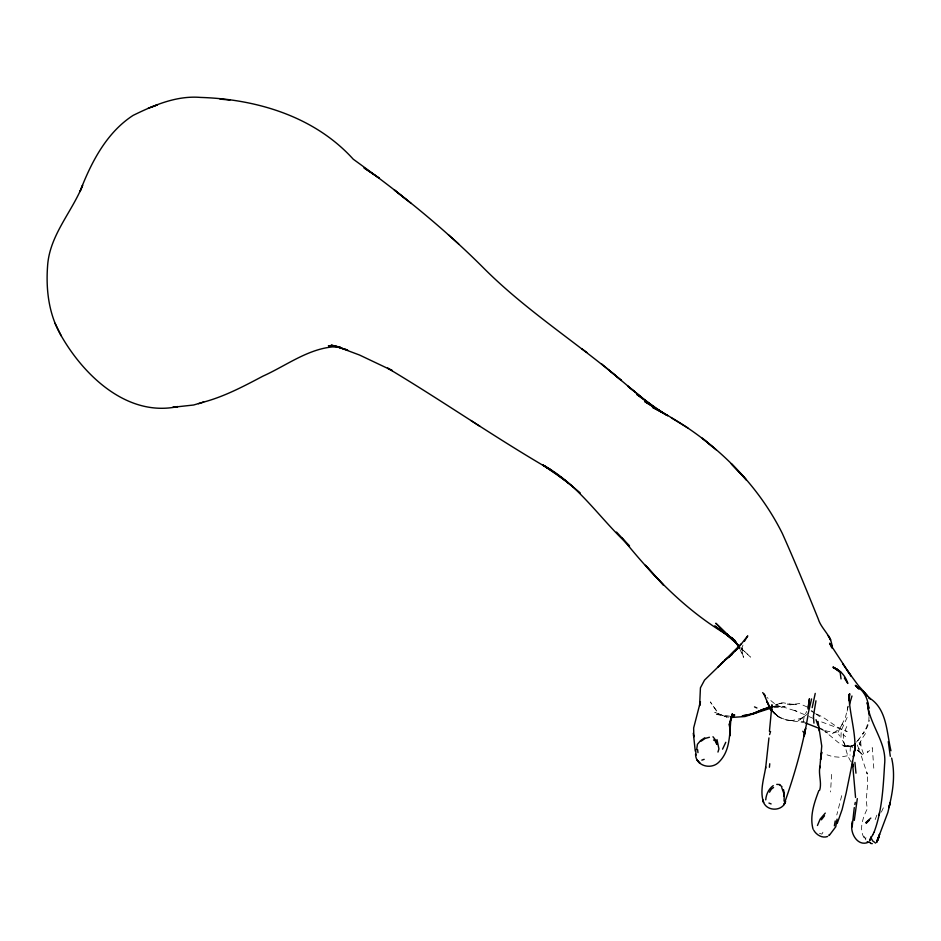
<?xml version="1.0" encoding="UTF-8"?>
<svg xmlns="http://www.w3.org/2000/svg" width="941" height="941" viewBox="0 0 941 941"><rect width="100%" height="100%" fill="white"/><g stroke="black" fill="none" stroke-linecap="round" stroke-linejoin="round"><path stroke-width="0.71" stroke-dasharray="4.71 3.53" d="M869.013 716.548L868.837 720.841L866.132 728.193L862.838 733.992L867.473 726.852L869.272 720.535M867.426 751.2L867.284 752.718L872.354 747.672L873.777 768.185M831.585 774.408L830.55 791.957M803.391 721.582L804.214 716.336L806.708 711.431M837.984 732.263L845.43 717.583L848.123 705.997M847.171 711.114L848.076 706.326M841.701 795.663L836.796 814.93M865.497 733.533C861.85 738.803 857.592 744.872 859.239 751.624L862.697 754.929L859.956 751.906L867.32 774.043L866.884 772.655C869.425 784.5 864.614 796.756 867.39 808.613C862.65 818.011 858.086 830.844 865.638 840.054M742.955 645.114L741.743 649.137L742.12 647.62L742.226 653.713L741.767 651.631L743.602 657.394L740.049 649.549M875.177 819.576L877.259 814.118M847.159 717.43L841.266 730.381L840.913 737.662L846.347 746.86M850.911 761.669L847.817 756.011L843.83 742.261L843.195 734.556L846.806 726.487M881.364 812.107L884.093 806.225M822.94 832.22L821.928 834.114L819.305 833.303M862.838 733.992L864.003 732.039L856.192 743.037M842.689 723.994L838.784 729.416L834.22 732.416L826.845 731.133L819.646 727.969M859.509 738.45L854.193 744.86L850.335 746.566L844.348 746.142L838.302 742.543L822.575 729.393L827.374 732.957L822.458 730.075M804.214 716.336L797.862 721.124L808.154 713.549M846.335 746.189L850.335 746.566L853.005 745.354M807.296 707.044L799.344 703.562L789.77 704.797L796.262 704.362L787.499 704.091L794.427 704.738L783.265 702.809L775.643 704.891M780.348 703.292L770.797 706.491M854.193 744.86L849.429 746.495L844.348 746.142M802.767 717.924L792.016 720.63L786.029 720.006M832.279 733.392L837.419 731.757L839.572 736.015M864.085 836.396L865.132 838.196L866.12 837.902M772.243 706.738L776.807 705.738L771.173 706.985M847.229 755.823L839.49 757.223L832.761 756.646L827.045 754.847M773.69 707.585L783.688 707.173L797.286 711.431L794.686 710.537L807.766 716.007M774.231 706.468L785.112 706.703L777.113 706.221L782.265 707.456L775.902 704.762L766.915 697.375M729.84 716.183L714.913 713.96L729.604 717.371M845.3 746.213L849.994 746.448L843.136 745.719L848.523 746.683L853.134 746.389L846.924 745.554L852.875 747.377M801.532 721.406L804.39 721.735M792.016 720.63L786.358 719.947L780.36 717.618L774.878 714.007L773.549 711.737M805.672 723.053C794.545 720.23 780.712 721.959 772.643 711.878M816.741 714.113C827.598 718.583 835.702 728.205 847.182 731.463L818.694 720.841M809.037 716.572L814.118 718.806M818.458 728.075L822.375 729.863M811.118 710.961L815.118 713.443M815.918 713.925L821.258 717.795M811.624 710.608L813.777 712.384M857.31 750.142L859.239 751.624L856.157 748.636M843.195 734.556L845.594 736.732M740.708 647.502L742.767 649.408L740.708 647.443M773.408 711.808L777.56 715.654L773.184 711.619M741.226 648.384L750.542 657.124L741.237 648.231M741.002 648.572L742.967 650.678L741.12 648.514M857.239 744.978L861.203 754.047M850.335 746.566L850.017 755.141M859.109 742.425L860.627 745.343M865.132 838.196L865.838 839.901M863.556 753.929L861.191 747.507L860.615 741.014M782.136 702.951L779.536 703.562L783.265 702.809L782.136 702.951M726.923 717.101L714.901 712.408L726.923 717.101M780.16 717.724L774.878 714.007L780.16 717.724M716.724 711.09L710.302 701.927L716.724 711.09"/><path stroke-width="1.41" d="M852.193 821.575L852.134 826.974L854.275 807.566M783.782 796.145L783.853 793.486L781.748 787.641M852.158 823.269C849.617 832.409 857.216 846.712 867.943 842.43M869.072 715.125L867.331 702.468C868.978 724.217 887.116 742.273 884.587 764.421C883.211 787.17 882.117 810.613 874.095 832.173M819.999 766.245C818.152 774.243 822.022 782.359 819.682 790.169M837.055 819.14L835.773 826.751L829.633 834.949M849.217 699.151L849.652 693.635L848.9 700.633M765.609 768.409L768.95 737.909M819.787 768.115L821.752 746.095L818.011 721.429M769.409 767.268L769.762 763.739M765.739 799.885C766.103 794.392 768.703 788.864 773.243 785.617M769.444 731.322L771.949 704.75L772.091 707.491M804.402 734.145L805.59 728.369C800.403 754.188 792.781 779.948 783.912 804.684L785.606 801.473C782.83 811.271 767.538 811.777 763.622 802.544C759.54 790.981 763.951 778.666 765.727 767.044M784.041 801.109L784.335 793.534L783.5 789.652M808.096 714.866L805.178 731.192M854.287 820.376L857.31 798.603M808.319 707.338L809.436 698.763L807.943 708.973M696.693 749.459L697.422 744.319L700.539 740.638L704.691 737.873M815.953 700.822L813.424 716.136L813.941 723.135M879.129 815.035L879.564 812.589M812.177 707.656L815.235 693.411M804.861 732.663L804.214 736.144L805.167 731.004M854.84 804.52L855.298 802.402M811.589 698.928L808.154 713.549M849.5 704.327L851.97 695.999M717.959 752.059L718.924 748.907L716.995 739.602M769.597 734.615L770.55 731.522M817.447 825.492L820.176 819.082L825.269 813.106M818.846 790.581C814.283 802.732 809.46 816.188 813.071 829.197M837.219 823.434L842.124 809.507L846.159 792.981L854.24 753.27L854.71 749.754L853.322 756.799L855.24 747.248L854.957 744.131L854.804 749.883L854.957 744.131L855.051 747.025C855.016 729.322 849.358 712.208 848.911 694.529L849.017 699.975M876.894 841.725L877.659 839.737L876.647 842.289L887.857 812.483L890.174 802.732L888.892 807.554C892.985 791.428 895.432 774.561 891.645 758.105M869.707 840.878L871.342 836.702L869.59 840.313M834.373 825.833L835.232 820.952M828.833 835.479L829.244 834.549M722.57 749.154L725.782 742.296M872.86 834.608L873.989 832.303M821.399 819.799L824.516 815.8M744.413 641.292L747.754 635.881L739.014 646.832M769.538 792.181L771.326 789.181L773.573 787.476M870.978 837.831L872.766 834.89M867.684 821.105L866.214 823.175L869.261 820.258M741.437 643.656L720.806 664.311M865.873 822.575L870.825 818.082M728.569 657.265L737.932 648.349L734.356 651.466M728.534 657.336L733.486 652.254M717.783 667.287L723.641 661.558L704.538 680.108L700.433 687.8L699.61 705.691L700.433 701.704L693.658 727.958L693.835 736.921L693.258 733.286M701.021 741.237L705.103 738.438L709.42 737.262M759.575 710.961L753.612 713.596L764.127 708.985L753.612 713.596L742.284 715.83L748.189 715.089L754.341 712.96M758.223 711.596L770.056 707.244M601.417 363.744L621.448 380.505C576.28 342.253 525.866 310.365 483.897 268.314C443.799 228.051 399.255 192.446 353.263 159.217C314.588 116.461 256.728 99.181 200.609 97.429C176.708 95.417 154.136 105.11 133.151 115.367C106.392 132.657 91.124 162.628 79.961 191.599L82.632 185.365C71.516 212.748 49.238 235.803 47.544 266.597C45.827 290.381 49.003 315.082 61.283 335.902C84.325 376.129 127.694 417.251 177.814 406.583L172.873 407.288L193.634 405.006L203.644 402.066L198.492 403.689M755.47 712.443L768.491 707.244M827.621 836.478C822.222 838.537 816.353 834.855 813.706 830.185M732.533 715.936L734.721 714.972L731.286 717.324L734.192 714.866L731.016 718.43L732.968 714.96L730.981 718.853L732.404 713.678L729.863 723.041L731.298 716.277C729.157 731.922 731.286 749.883 718.912 762.104C711.267 770.079 695.634 766.092 695.54 754.117M148.066 108.368L157.323 104.898L151.172 107.18M701.833 760.14L704.174 759.352M732.451 716.125L734.462 715.536L732.157 715.948M771.197 708.032L745.025 716.524L730.957 717.501M203.268 402.183C224.287 396.632 243.825 386.245 262.974 376.129C286.84 365.402 309.224 347.77 336.184 346.641M768.95 803.085L771.114 803.92M776.748 784.382L779.924 784.571M336.372 346.276L328.421 345.723L340.266 347.323M229.886 100.052L220.006 99.099L222.311 99.346M870.625 843.418L872.295 843.63M870.46 842.795L867.226 841.619M340.289 347.205L331.22 345.1L347.629 350.076L338.842 347.3L359.533 355.028L392.291 370.578L387.598 368.143C442.846 401.066 495.601 438.024 551.32 470.194L542.734 464.913L556.484 473.993L572.728 486.568M805.672 723.053L818.458 728.075M875.624 843.101L872.636 840.866L871.319 838.349M754.506 706.903L756.917 707.973M840.701 671.956L833.244 667.628C840.548 669.992 845.606 676.273 847.829 683.46L844.371 678.108M667.557 415.581L644.997 401.748L667.557 415.581L652.489 407.324C707.22 434.848 754.776 478.24 782.312 533.418C794.969 561.671 806.649 590.348 818.282 619.025C821.387 629.388 832.467 636.257 831.985 647.796M837.525 669.663L833.044 666.957L838.36 670.733L836.396 668.816L839.301 671.898M671.404 417.91L687.906 427.979M713.549 739.967L715.866 741.402L716.736 744.319L715.819 740.449L712.984 736.744M656.665 408.876L661.558 411.899L636.834 394.432L653.995 407.159L627.565 385.986L640.797 396.643M470.9 420.474L480.004 426.414M727.44 635.057C685.777 610.486 652.195 575.551 622.166 538.111M729.793 636.645L732.133 638.233M727.487 634.928L714.678 625.965L734.745 640.797M729.816 636.563L732.145 638.186M779.771 785.065L781.947 786.594M581.809 348.793L586.808 352.416M616.508 532.053L629.541 546.015C600.123 519.314 578.597 484.156 542.734 464.913L565.906 480.957L580.174 492.849M560.213 476.805L568.329 482.874M733.956 640.033L723.9 632.493L733.333 640.55L715.772 623.224L738.661 645.597M411.182 203.468L394.303 189.929L407.441 200.492M609.286 370.378L634.563 391.609M712.855 447.069L702.315 438.212L716.007 449.739M458.679 243.954L448.457 234.815M772.373 710.843L770.291 708.926L763.857 693.952M772.22 710.726L770.291 708.926L771.949 711.137M738.638 645.467L726.276 633.669L738.144 645.267M857.039 687.13L855.322 685.366L859.274 688.777L856.992 686.812C864.885 691.141 868.025 699.963 868.884 708.444L867.343 702.892M762.657 692.623L765.386 695.67M738.356 645.267L731.898 637.68L737.226 644.467L734.615 640.198L739.497 648.467M856.922 686.754L858.627 688.871M802.838 731.263L804.473 733.439M842.63 663.676L851.135 676.108L829.597 643.209L831.562 647.349M847.453 670.733L858.18 685.342L870.401 698.998L868.696 697.575C887.151 708.408 886.516 732.333 890.939 750.742M768.726 705.044L770.679 708.044M55.06 323.316L61.283 335.902M767.668 703.103L766.891 701.316L769.138 706.479M762.645 799.732L763.622 802.426L762.751 800.026M816.023 719.677L817.952 725.393M852.37 764.198L853.04 766.574L852.699 763.821M771.561 708.408L772.055 710.537M840.219 672.827L841.042 678.908M888.28 741.59L890.304 756.317M818.752 727.052L819.246 730.863M697.599 749.577L697.975 752.624M854.922 762.433L855.969 773.184M855.557 797.474L852.358 761.069M693.552 735.203L695.258 751.118M695.705 749.801L695.999 755.258M831.95 647.349L831.879 645.267L831.903 647.761M729.91 730.169L729.734 735.803L729.91 730.169M820.823 758.011L820.564 759.763L821.716 752.141L820.823 758.011M877.659 839.36L877.059 841.125L879.588 834.291L877.659 839.36M878.776 837.561L877.224 840.913L878.776 837.561M727.193 658.288L724.323 660.7L732.086 654.36L727.193 658.288M372.036 173.226L364.038 167.898L379.235 178.143L372.036 173.226M742.32 475.252L731.298 463.795L746.342 479.922L742.32 475.252M663.476 585.067L645.491 565.388L663.476 585.067M867.202 695.834L862.85 690.976L867.202 695.834M699.892 763.257L697.316 760.352L699.892 763.257M829.974 638.621L828.233 635.563L830.691 639.939L829.974 638.621M729.757 727.369L729.31 723.782L729.957 730.087L729.757 727.369"/></g></svg>
